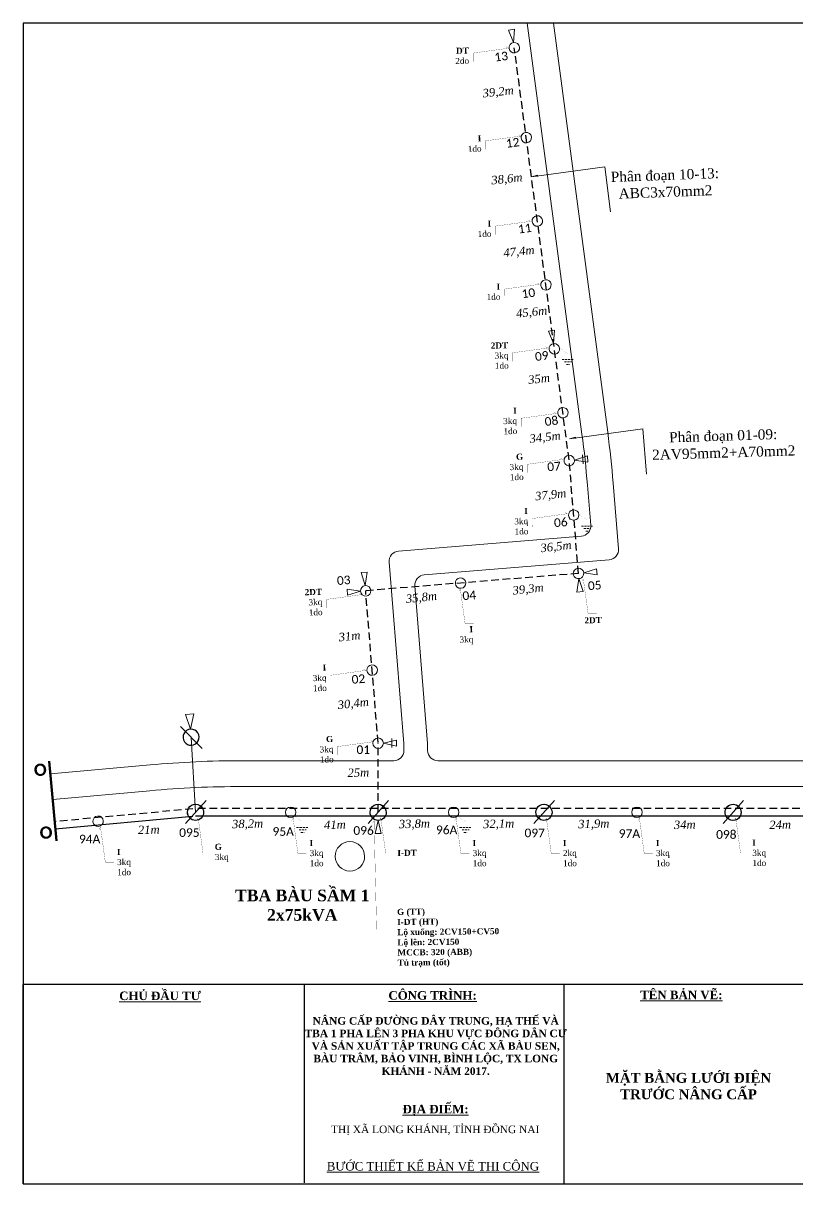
# Model space of a CAD drawing. Header units: metres. Extents: x 429925 to 893472, y 1245258 to 2552490.
# Drawn here: x 449452 to 449833, y 1260854 to 1261426 of the extents above; entities that cross this region are included whole.
import ezdxf

# ---------------------------------------------------------------- set-up
doc = ezdxf.new("R2010")
doc.units = ezdxf.units.M
doc.linetypes.add('DASHED2', pattern=[0.375, 0.25, -0.125])
doc.layers.add('duong', color=2, linetype='Continuous', lineweight=15)
doc.layers.add('duong bao', color=3, linetype='Continuous', lineweight=13)
doc.layers.add('KHUNGBANVE', color=6, linetype='Continuous')
doc.styles.get("Standard").update_dxf_attribs({"font": 'arial.ttf'})
doc.styles.add('Unicode', font='times.ttf')

# ---------------------------------------------------------------- blocks, each defined once
blk = doc.blocks.new('A$C46BF4DDC')
at = {"color": 9, "linetype": 'Continuous'}
blk.add_line((9.91, 11.46), (0, 0), dxfattribs=at)
blk.add_lwpolyline([(0.89, 5.61, -1), (8.82, 5.61, -1)], format="xyb", close=True, dxfattribs=at)
blk = doc.blocks.new('A$C7B825D87')
at = {"layer": 'duong bao', "color": 1, "linetype": 'DASHED2', "lineweight": 20, "ltscale": 4}
for p, q in [((1.21, 2.48), (7.13, 2.48)), ((2.41, 1.31), (5.91, 1.31)), ((3.34, 0), (4.99, 0))]:
    blk.add_line(p, q, dxfattribs=at)
at = {"layer": 'duong bao', "color": 1, "linetype": 'DASHED2', "lineweight": 20, "ltscale": 4, "const_width": 0.0325}
blk.add_lwpolyline([(0.01, 8.11), (4.17, 5.43), (4.17, 2.48)], dxfattribs=at)

msp = doc.modelspace()

# ---------------------------------------------------------------- linework, layer by layer
at = {"color": 4, "linetype": 'Continuous', "lineweight": 18}
for p, q in [((449726.88, 1261223.59), (449699.98, 1261425.95)), ((449739.55, 1261224.5), (449712.8, 1261425.95)), ((449738.05, 1261355.16), (449740.99, 1261333.05)), ((449756.77, 1261226.14), (449758.59, 1261203.91)), ((449727.07, 1261213.4), (449727.48, 1261209.05)), ((449731.18, 1261178.77), (449729.57, 1261198.46)), ((449744.88, 1261167.14), (449742.24, 1261199.42)), ((449636.58, 1261166.02), (449726.61, 1261173.38)), ((449639.26, 1261071.26), (449632, 1261160.63)), ((449649.21, 1261154.31), (449740.3, 1261161.75)), ((449650.91, 1261071.26), (449644.64, 1261148.92)), ((449633.23, 1261073.66), (449633.29, 1261069.29)), ((449639.26, 1261067.78), (449639.26, 1261071.26)), ((449650.91, 1261067.78), (449650.91, 1261071.26)), ((449465.22, 1261056.31), (449514.34, 1261060.75)), ((449559.32, 1261062.78), (449634.26, 1261062.78)), ((449655.91, 1261062.78), (449975.17, 1261062.82)), ((449559.51, 1261050.08), (450109.82, 1261050.08)), ((449466.38, 1261043.66), (449514.16, 1261048.02))]:
    msp.add_line(p, q, dxfattribs=at)
at = {"color": 5, "linetype": 'DASHED2', "lineweight": 30, "ltscale": 15}
for p, q in [((449720.57, 1261210.93), (449693.58, 1261413.86)), ((449725.15, 1261155.02), (449720.62, 1261210.48)), ((449725.15, 1261155.02), (449620.42, 1261146.46)), ((449626.52, 1261071.8), (449620.42, 1261146.46)), ((449626.56, 1261037.38), (449626.56, 1261071.26)), ((449535.3, 1261039.08), (449467.55, 1261032.84)), ((450121, 1261039.29), (449536.69, 1261039.21))]:
    msp.add_line(p, q, dxfattribs=at)
at = {"color": 1, "lineweight": 30, "ltscale": 15}
for p, q in [((449535.3, 1261035.34), (449467.55, 1261029.1)), ((450121, 1261035.55), (449536.69, 1261035.47))]:
    msp.add_line(p, q, dxfattribs=at)
at = {"color": 9, "linetype": 'Continuous'}
msp.add_lwpolyline([(449451.85, 1260854.45), (450264.65, 1260854.45), (450264.65, 1261425.95), (449451.85, 1261425.95)], close=True, dxfattribs=at)
at = {"color": 4, "linetype": 'Continuous', "lineweight": 18}
for points in [[(449693.18, 1261416.41), (449693.63, 1261423.07), (449690.68, 1261422.6), (449693.18, 1261416.41)], [(449705.04, 1261350.44), (449704.96, 1261351.2), (449702.06, 1261350.37), (449738.05, 1261355.16)], [(449712.89, 1261268.16), (449713.34, 1261274.82), (449710.39, 1261274.35), (449712.89, 1261268.16)], [(449723.76, 1261221.42), (449723.67, 1261222.18), (449720.77, 1261221.35), (449756.77, 1261226.14)], [(449723.18, 1261210.81), (449729.79, 1261209.87), (449729.54, 1261212.84), (449723.18, 1261210.81)], [(449620.21, 1261149.03), (449621.15, 1261155.64), (449618.18, 1261155.39), (449620.21, 1261149.03)], [(449725.36, 1261152.45), (449724.42, 1261145.84), (449727.4, 1261146.09), (449725.36, 1261152.45)], [(449727.73, 1261155.23), (449734.33, 1261154.28), (449734.09, 1261157.26), (449727.73, 1261155.23)], [(449617.85, 1261146.25), (449611.48, 1261144.24), (449611.24, 1261147.22), (449617.85, 1261146.25)], [(449629.14, 1261071.4), (449635.65, 1261069.92), (449635.65, 1261072.9), (449629.14, 1261071.4)], [(449626.56, 1261033.41), (449625.01, 1261026.91), (449628, 1261026.89), (449626.56, 1261033.41)]]:
    msp.add_lwpolyline(points, dxfattribs=at)
for points in [[(449691.02, 1261413.52, -1), (449696.14, 1261414.2, -1)], [(449696.91, 1261369.27, -1), (449702.02, 1261369.95, -1)], [(449702.37, 1261328.22, -1), (449707.48, 1261328.9, -1)], [(449706.55, 1261296.74, -1), (449711.67, 1261297.42, -1)], [(449710.74, 1261265.27, -1), (449715.85, 1261265.95, -1)], [(449714.92, 1261233.8, -1), (449720.04, 1261234.48, -1)], [(449718.04, 1261210.39, -1), (449723.18, 1261210.81, -1)], [(449720.23, 1261183.57, -1), (449725.37, 1261183.99, -1)], [(449664.56, 1261150.07, -1), (449669.71, 1261150.49, -1)], [(449722.58, 1261154.81, -1), (449727.73, 1261155.23, -1)], [(449617.85, 1261146.25, -1), (449622.99, 1261146.67, -1)], [(449621.04, 1261107.23, -1), (449626.18, 1261107.65, -1)], [(449623.98, 1261071.4, -1), (449629.14, 1261071.4, -1)], [(449532.72, 1261037.38, -1), (449540.65, 1261037.38, -1)], [(449532.72, 1261037.38, -1), (449540.65, 1261037.38, -1)], [(449580.9, 1261037.38, -1), (449586.06, 1261037.38, -1)], [(449622.6, 1261037.38, -1), (449630.53, 1261037.38, -1)], [(449661.13, 1261037.38, -1), (449666.29, 1261037.38, -1)], [(449704.2, 1261037.38, -1), (449712.14, 1261037.38, -1)], [(449751.37, 1261037.38, -1), (449756.53, 1261037.38, -1)], [(449797.29, 1261037.38, -1), (449805.22, 1261037.38, -1)], [(449486.13, 1261032.73, -1), (449491.27, 1261033.2, -1)], [(449605.4, 1261015.65, -1), (449619.9, 1261015.7, -1)]]:
    msp.add_lwpolyline(points, format="xyb", close=True, dxfattribs=at)
msp.add_lwpolyline([(449534.24, 1261078.28), (449535.77, 1261085.85), (449531.8, 1261085.6)], close=True, dxfattribs=at)
for centre, radius, start, end in [((449231.24, 1261157.72), 500, 4.6733, 7.5701), ((449243.9, 1261158.68), 500, 4.6733, 7.5645), ((449726.2, 1261178.36), 5, 274.6733, 4.6733), ((449636.98, 1261161.03), 5, 94.6733, 184.6733), ((449739.89, 1261166.74), 5, 274.6733, 4.6733), ((449649.62, 1261149.32), 5, 94.6733, 184.6733), ((449634.26, 1261067.78), 5, 270, 0), ((449655.91, 1261067.78), 5, 180, 270), ((449559.32, 1260562.78), 500, 90, 95.1615), ((449559.51, 1260550.08), 500, 90, 95.2032)]:
    msp.add_arc(centre, radius, start, end, dxfattribs=at)
at = {"layer": 'duong bao', "lineweight": 18, "ltscale": 2}
msp.add_line((449536.68, 1261037.38), (449534.59, 1261074.21), dxfattribs=at)
at = {"layer": 'duong bao', "lineweight": 50, "ltscale": 2}
msp.add_line((449464.64, 1261062.61), (449468.25, 1261023.37), dxfattribs=at)
at = {"layer": 'duong bao', "color": 4, "lineweight": 15, "ltscale": 2, "const_width": 0.1}
for points in [[(449689.52, 1261414.3), (449690.54, 1261413.62), (449673.31, 1261411.26), (449673.29, 1261407.04)], [(449695.65, 1261371.06), (449696.67, 1261370.38), (449679.44, 1261368.02), (449679.42, 1261363.81)], [(449700.53, 1261329.08), (449701.55, 1261328.39), (449684.32, 1261326.04), (449684.3, 1261321.82)], [(449704.92, 1261298.06), (449705.94, 1261297.37), (449688.71, 1261295.02), (449688.69, 1261290.8)], [(449708.94, 1261266.69), (449709.96, 1261266.01), (449692.73, 1261263.65), (449692.71, 1261259.43)], [(449713.16, 1261234.46), (449714.18, 1261233.78), (449696.95, 1261231.42), (449696.93, 1261227.21)], [(449716.31, 1261211.81), (449717.33, 1261211.13), (449700.1, 1261208.77), (449700.08, 1261204.56)], [(449718.63, 1261185.09), (449719.65, 1261184.41), (449702.42, 1261182.05), (449702.41, 1261177.83)], [(449726.85, 1261151.31), (449727.53, 1261152.33), (449729.89, 1261135.1), (449734.11, 1261135.08)], [(449666.32, 1261146.4), (449667, 1261147.42), (449669.36, 1261130.19), (449673.58, 1261130.17)], [(449617.33, 1261145.26), (449618.35, 1261144.57), (449601.12, 1261142.22), (449601.1, 1261138)], [(449619.41, 1261107.92), (449620.43, 1261107.24), (449603.2, 1261104.88), (449603.18, 1261100.66)], [(449622.79, 1261072.79), (449623.81, 1261072.1), (449606.58, 1261069.75), (449606.57, 1261065.53)], [(449537.3, 1261033.58), (449537.98, 1261034.6), (449540.34, 1261017.37), (449544.56, 1261017.35)], [(449584, 1261033.46), (449584.68, 1261034.48), (449587.04, 1261017.25), (449591.25, 1261017.24)], [(449623.86, 1261032.21), (449624.54, 1261033.23), (449625.84, 1260977.65), (449634.04, 1260977.65)], [(449627.18, 1261033.58), (449627.86, 1261034.6), (449630.22, 1261017.37), (449634.44, 1261017.35)], [(449664.23, 1261033.46), (449664.91, 1261034.48), (449667.27, 1261017.25), (449671.48, 1261017.24)], [(449708.68, 1261033.46), (449709.36, 1261034.48), (449711.72, 1261017.25), (449715.94, 1261017.24)], [(449754.47, 1261033.46), (449755.15, 1261034.48), (449757.51, 1261017.25), (449761.72, 1261017.24)], [(449801.87, 1261033.58), (449802.55, 1261034.6), (449804.91, 1261017.37), (449809.13, 1261017.35)], [(449489.21, 1261029.05), (449489.9, 1261030.07), (449492.25, 1261012.84), (449496.47, 1261012.82)]]:
    msp.add_lwpolyline(points, dxfattribs=at)
at = {"layer": 'KHUNGBANVE', "color": 2}
for p, q in [((449451.85, 1260854.45), (449451.85, 1260952.61)), ((450264.65, 1260952.61), (449451.85, 1260952.61)), ((449590.34, 1260854.9), (449590.34, 1260952.76)), ((449718.19, 1260854.45), (449718.19, 1260952.61)), ((449451.85, 1260854.45), (450264.65, 1260854.45))]:
    msp.add_line(p, q, dxfattribs=at)

# ---------------------------------------------------------------- block references
at = {"color": 4, "linetype": 'Continuous', "lineweight": 18, "xscale": -1, "rotation": 183.5005837934973}
msp.add_blockref('A$C46BF4DDC', (449529.29, 1261079.63), dxfattribs=at)
at = {"color": 4, "linetype": 'Continuous', "lineweight": 18, "rotation": 359.1901508878822}
for p in [(449531.75, 1261031.83), (449621.63, 1261031.83), (449703.23, 1261031.83), (449796.32, 1261031.83)]:
    msp.add_blockref('A$C46BF4DDC', p, dxfattribs=at)
at = {"layer": 'duong bao', "lineweight": 50, "ltscale": 2}
for p in [(449715.84, 1261257.84), (449725.37, 1261175.87), (449585.21, 1261027.36), (449665.46, 1261027.37)]:
    msp.add_blockref('A$C7B825D87', p, dxfattribs=at)

# ---------------------------------------------------------------- texts
at = {"color": 4, "linetype": 'Continuous', "lineweight": 18}
for s, insert, char_height, width, attachment_point, rotation in [('{\\fTimes New Roman|b1|i0|c0|p18;\\C7;DT\\P\\fTimes New Roman|b0|i0|c0|p18;2do}', (449671.25, 1261410), 3, 22.225, 6, 1.4944), ('{\\fCalibri|b0|i0|c0|p34;\\C7;13}', (449687.13, 1261409.57), 4.2333, 21.59, 5, 7.5752), ('{\\fTimes New Roman|b0|i1|c0|p18;\\C7;39,2m}', (449685.65, 1261391.76), 4.1093, 22.225, 5, 6.1677), ('{\\fTimes New Roman|b1|i0|c0|p18;\\C7;I\\P\\fTimes New Roman|b0|i0|c0|p18;1do}', (449677.38, 1261366.77), 3, 22.225, 6, 1.4944), ('{\\fCalibri|b0|i0|c0|p34;\\C7;12}', (449692.77, 1261367.1), 4.2333, 21.59, 5, 7.5752), ('{\\fTimes New Roman|b0|i0|c0|p18;\\C7;Phân đoạn 10-13:\\PABC3x70mm2}', (449767.83, 1261347.01), 5, 150.7075, 5, 2.0679), ('{\\fTimes New Roman|b0|i1|c0|p18;\\C7;38,6m}', (449689.94, 1261348.93), 4.1093, 22.225, 5, 6.1677), ('{\\fTimes New Roman|b1|i0|c0|p18;\\C7;I\\P\\fTimes New Roman|b0|i0|c0|p18;1do}', (449682.26, 1261324.78), 3, 22.225, 6, 1.4944), ('{\\fCalibri|b0|i0|c0|p34;\\C7;11}', (449698.73, 1261324.91), 4.2333, 21.59, 5, 7.5752), ('{\\fTimes New Roman|b0|i1|c0|p18;\\C7;47,4m}', (449695.88, 1261313.15), 4.1093, 22.225, 5, 6.1677), ('{\\fTimes New Roman|b1|i0|c0|p18;\\C7;I\\P\\fTimes New Roman|b0|i0|c0|p18;1do}', (449686.65, 1261293.76), 3, 22.225, 6, 1.4944), ('{\\fCalibri|b0|i0|c0|p34;\\C7;10}', (449700.51, 1261293.02), 4.2333, 21.59, 5, 7.5752), ('{\\fTimes New Roman|b0|i1|c0|p18;\\C7;45,6m}', (449702.12, 1261283.31), 4.1093, 22.225, 5, 6.1677), ('{\\fTimes New Roman|b1|i0|c0|p18;\\C7;2DT\\P\\fTimes New Roman|b0|i0|c0|p18;3kq\\P1do}', (449690.67, 1261262.39), 3, 22.225, 6, 1.4944), ('{\\fCalibri|b0|i0|c0|p34;\\C7;09}', (449707.09, 1261262.09), 4.2333, 21.59, 5, 7.5752), ('{\\fTimes New Roman|b0|i1|c0|p18;\\C7;35m}', (449705.73, 1261250.88), 4.1093, 22.225, 5, 6.1677), ('{\\fTimes New Roman|b1|i0|c0|p18;\\C7;I\\P\\fTimes New Roman|b0|i0|c0|p18;3kq\\P1do}', (449694.89, 1261230.17), 3, 22.225, 6, 1.4944), ('{\\fCalibri|b0|i0|c0|p34;\\C7;08}', (449711.85, 1261230.08), 4.2333, 21.59, 5, 7.5752), ('{\\fTimes New Roman|b0|i1|c0|p18;\\C7;34,5m}', (449708.75, 1261221.68), 4.1093, 22.225, 5, 6.1677), ('{\\fTimes New Roman|b0|i0|c0|p18;\\C7;Phân đoạn 01-09:\\P2AV95mm2+A70mm2}', (449796.51, 1261218.63), 5, 150.7075, 5, 1.774), ('{\\fTimes New Roman|b1|i0|c0|p18;\\C7;G\\P\\fTimes New Roman|b0|i0|c0|p18;3kq\\P1do}', (449698.04, 1261207.52), 3, 22.225, 6, 1.4944), ('{\\fCalibri|b0|i0|c0|p34;\\C7;07}', (449713.12, 1261207.67), 4.2333, 21.59, 5, 4.6733), ('{\\fTimes New Roman|b0|i1|c0|p18;\\C7;37,9m}', (449711.5, 1261193.35), 4.1093, 22.225, 5, 6.1677), ('{\\fTimes New Roman|b1|i0|c0|p18;\\C7;I\\P\\fTimes New Roman|b0|i0|c0|p18;3kq\\P1do}', (449700.37, 1261180.79), 3, 22.225, 6, 1.4944), ('{\\fCalibri|b0|i0|c0|p34;\\C7;06}', (449716.45, 1261180.16), 4.2333, 21.59, 5, 4.6733), ('{\\fTimes New Roman|b0|i1|c0|p18;\\C7;36,5m}', (449714.12, 1261167.82), 4.1093, 22.225, 5, 6.1677), ('{\\fCalibri|b0|i0|c0|p34;\\C7;03}', (449609.61, 1261151.65), 4.2333, 21.59, 5, 4.6733), ('{\\fTimes New Roman|b1|i0|c0|p18;\\C7;2DT\\P\\fTimes New Roman|b0|i0|c0|p18;3kq\\P1do}', (449599.06, 1261140.96), 3, 22.225, 6, 1.4944), ('{\\fCalibri|b0|i0|c0|p34;\\C7;04}', (449671.38, 1261144.19), 4.2333, 21.59, 5, 4.6733), ('{\\fTimes New Roman|b0|i1|c0|p18;\\C7;39,3m}', (449700.39, 1261146.95), 4.1093, 22.225, 5, 6.1677), ('{\\fCalibri|b0|i0|c0|p34;\\C7;05}', (449733.13, 1261149.11), 4.2333, 21.59, 5, 4.6733), ('{\\fTimes New Roman|b0|i1|c0|p18;\\C7;35,8m}', (449647.88, 1261142.8), 4.1093, 22.225, 5, 6.1677), ('{\\fTimes New Roman|b1|i0|c0|p18;\\C7;I\\P\\fTimes New Roman|b0|i0|c0|p18;3kq}', (449673.33, 1261124.61), 3, 22.225, 6, 1.4944), ('{\\fTimes New Roman|b1|i0|c0|p18;\\C7;2DT}', (449736.63, 1261132.1), 3, 22.225, 6, 1.4944), ('{\\fTimes New Roman|b0|i1|c0|p18;\\C7;31m}', (449612.45, 1261124.12), 4.1093, 22.225, 5, 6.1677), ('{\\fTimes New Roman|b1|i0|c0|p18;\\C7;I\\P\\fTimes New Roman|b0|i0|c0|p18;3kq\\P1do}', (449601.14, 1261103.62), 3, 22.225, 6, 1.4944), ('{\\fCalibri|b0|i0|c0|p34;\\C7;02}', (449616.84, 1261103), 4.2333, 21.59, 5, 4.6733), ('{\\fTimes New Roman|b0|i1|c0|p18;\\C7;30,4m}', (449614.33, 1261090.57), 4.1093, 22.225, 5, 6.1677), ('{\\fTimes New Roman|b1|i0|c0|p18;\\C7;G\\P\\fTimes New Roman|b0|i0|c0|p18;3kq\\P1do}', (449604.53, 1261068.49), 3, 22.225, 6, 1.4944), ('{\\fCalibri|b1|i0|c0|p34;\\C7;O}', (449460.25, 1261058.29), 6, 21.59, 5, 5.2534), ('{\\fTimes New Roman|b0|i1|c0|p18;\\C7;25m}', (449616.8, 1261056.92), 4.1093, 22.225, 5, 1.4944), ('{\\fTimes New Roman|b0|i1|c0|p18;\\C7;38,2m}', (449562.3, 1261031.29), 4.1093, 22.225, 5, 1.4944), ('{\\fTimes New Roman|b0|i1|c0|p18;\\C7;41m}', (449605.25, 1261031.29), 4.1093, 22.225, 5, 1.4944), ('{\\fTimes New Roman|b0|i1|c0|p18;\\C7;33,8m}', (449644.38, 1261031.29), 4.1093, 22.225, 5, 1.4944), ('{\\fTimes New Roman|b0|i1|c0|p18;\\C7;32,1m}', (449685.87, 1261031.29), 4.1093, 22.225, 5, 1.4944), ('{\\fTimes New Roman|b0|i1|c0|p18;\\C7;31,9m}', (449732.7, 1261031.29), 4.1093, 22.225, 5, 1.4944), ('{\\fTimes New Roman|b0|i1|c0|p18;\\C7;34m}', (449777.46, 1261031.29), 4.1093, 22.225, 5, 1.4944), ('{\\fTimes New Roman|b0|i1|c0|p18;\\C7;24m}', (449824.41, 1261031.29), 4.1093, 22.225, 5, 1.4944), ('{\\fCalibri|b1|i0|c0|p34;\\C7;O}', (449463.09, 1261027.38), 6, 21.59, 5, 5.2534), ('{\\fTimes New Roman|b0|i1|c0|p18;\\C7;21m}', (449513.64, 1261028.84), 4.1093, 22.225, 5, 1.4944), ('{\\fTimes New Roman|b1|i0|c0|p18;\\C7;G\\P\\fTimes New Roman|b0|i0|c0|p18;3kq}', (449546.14, 1261017.38), 3, 22.225, 4, 0.6077), ('{\\fTimes New Roman|b1|i0|c0|p18;\\C7;I\\P\\fTimes New Roman|b0|i0|c0|p18;3kq\\fTimes New Roman|b1|i0|c0|p18;\\P\\fTimes New Roman|b0|i0|c0|p18;1do}', (449592.83, 1261017.27), 3, 22.225, 4, 0.6077), ('{\\fTimes New Roman|b1|i0|c0|p18;\\C7;I\\P\\fTimes New Roman|b0|i0|c0|p18;3kq\\fTimes New Roman|b1|i0|c0|p18;\\P\\fTimes New Roman|b0|i0|c0|p18;1do}', (449673.06, 1261017.27), 3, 22.225, 4, 0.6077), ('{\\fTimes New Roman|b1|i0|c0|p18;\\C7;I\\P\\fTimes New Roman|b0|i0|c0|p18;2kq\\fTimes New Roman|b1|i0|c0|p18;\\P\\fTimes New Roman|b0|i0|c0|p18;1do}', (449717.52, 1261017.27), 3, 22.225, 4, 0.6077), ('{\\fTimes New Roman|b1|i0|c0|p18;\\C7;I\\P\\fTimes New Roman|b0|i0|c0|p18;3kq\\fTimes New Roman|b1|i0|c0|p18;\\P\\fTimes New Roman|b0|i0|c0|p18;1do}', (449763.3, 1261017.27), 3, 22.225, 4, 0.6077), ('{\\fTimes New Roman|b1|i0|c0|p18;\\C7;I\\P\\fTimes New Roman|b0|i0|c0|p18;3kq\\fTimes New Roman|b1|i0|c0|p18;\\P\\fTimes New Roman|b0|i0|c0|p18;1do}', (449810.71, 1261017.38), 3, 22.225, 4, 0.6077), ('{\\fTimes New Roman|b1|i0|c0|p18;\\C7;I\\P\\fTimes New Roman|b0|i0|c0|p18;3kq\\fTimes New Roman|b1|i0|c0|p18;\\P\\fTimes New Roman|b0|i0|c0|p18;1do}', (449498.05, 1261012.85), 3, 22.225, 4, 0.6077), ('{\\fTimes New Roman|b1|i0|c0|p18;\\C7;I-DT}', (449636.02, 1261017.38), 3, 22.225, 4, 0.6077), ('{\\fTimes New Roman|b1|i0|c0|p18;\\C7;G (TT)\\PI-DT (HT)\\PLộ xuống: 2CV150+CV50\\PLộ lên: 2CV150\\PMCCB: 320 (ABB)\\PTủ trạm (tốt)}', (449636, 1260975.36), 3, 62.5434, 4, 0.6077)]:
    msp.add_mtext(s, dxfattribs=dict(at, insert=insert, char_height=char_height, width=width, attachment_point=attachment_point, rotation=rotation))
at = {"color": 4, "linetype": 'Continuous', "lineweight": 18, "attachment_point": 5}
for s, insert, char_height, width in [('{\\fCalibri|b0|i0|c0|p34;\\C7;01}', (449619.24, 1261068.2), 4.2333, 21.59), ('{\\fCalibri|b0|i0|c238|p34;\\C7;9\\fCalibri|b0|i0|c0|p34;4A}', (449484.56, 1261024.21), 4.2333, 21.59), ('\\C7;\\fCalibri|b0|i0|;\\H4.2333171844482;095', (449533.63, 1261027.37), 4.2333, 21.59), ('{\\fCalibri|b0|i0|c238|p34;\\C7;9\\fCalibri|b0|i0|c0|p34;5A}', (449579.82, 1261027.91), 4.2333, 21.59), ('\\C7;\\fCalibri|b0|i0|;\\H4.2333171844482;096', (449619.39, 1261028.39), 4.2333, 21.59), ('{\\fCalibri|b0|i0|c238|p34;\\C7;9\\fCalibri|b0|i0|c0|p34;6A}', (449660.27, 1261028.71), 4.2333, 21.59), ('\\C7;\\fCalibri|b0|i0|;\\H4.2333171844482;097', (449703.61, 1261027.21), 4.2333, 21.59), ('{\\fCalibri|b0|i0|c238|p34;\\C7;9\\fCalibri|b0|i0|c0|p34;7A}', (449750.24, 1261026.92), 4.2333, 21.59), ('\\C7;\\fCalibri|b0|i0|;\\H4.2333171844482;098', (449797.92, 1261026.44), 4.2333, 21.59), ('{\\fTimes New Roman|b1|i0|c0|p18;\\C7;TBA BÀU SẦM 1 2x75kVA}', (449589.19, 1260991.59), 5.7341, 87)]:
    msp.add_mtext(s, dxfattribs=dict(at, insert=insert, char_height=char_height, width=width))
at = {"layer": 'duong', "attachment_point": 2, "style": 'Unicode'}
for s, insert, char_height, width in [('{\\fTimes New Roman|b1|i0|c0|p18;\\LCHỦ ĐẦU TƯ}', (449519.22, 1260949.12), 4.1939, 338.0455), ('{\\fTimes New Roman|b1|i0|c0|p18;\\LCÔNG TRÌNH:}', (449653.35, 1260949.32), 4.1939, 338.0455), ('{\\fTimes New Roman|b1|i0|c0|p18;\\LTÊN BẢN VẼ:}', (449775.81, 1260949.56), 4.1939, 338.0455), ('{\\fTimes New Roman|b1|i0|c0|p18;NÂNG CẤ\\fTimes New Roman|b1|i0|c163|p18;P ĐƯ\\fTimes New Roman|b1|i0|c0|p18;ỜNG DÂY TRUNG, HẠ THẾ VÀ TBA 1 PHA LÊN 3 PHA KHU VỰ\\fTimes New Roman|b1|i0|c163|p18;C ĐÔNG DÂN CƯ VÀ S\\fTimes New Roman|b1|i0|c0|p18;ẢN XUẤT TẬP TRUNG CÁC XÃ BÀU SEN, BÀU TRÂM, BẢO VINH, BÌNH LỘ\\fTimes New Roman|b1|i0|c163|p18;C, TX LONG KHÁNH - NĂM \\fTimes New Roman|b1|i0|c0|p18;2017.}', (449654.89, 1260936.54), 3.70861, 130.2593), ('{\\fTimes New Roman|b1|i0|c163|p18;MẶT \\fTimes New Roman|b1|i0|c0|p18;BẰNG\\fTimes New Roman|b1|i0|c163|p18; \\fTimes New Roman|b1|i0|c0|p18;LƯỚI ĐIỆN TRƯỚC NÂNG CẤP}', (449779.31, 1260909.05), 4.85606, 83.9957), ('{\\fTimes New Roman|b1|i0|c0|p18;\\LĐỊA ĐIẾM:}', (449654.81, 1260893.33), 4.1939, 128.0996), ('THỊ XÃ LONG KHÁNH, TỈNH ĐỒNG NAI', (449654.61, 1260883.11), 3.7086, 129.5413), ('{\\LBƯỚC THIẾT KẾ BẢN VẼ THI CÔNG}', (449653.53, 1260865.18), 4.1939, 338.0455)]:
    msp.add_mtext(s, dxfattribs=dict(at, insert=insert, char_height=char_height, width=width))

doc.saveas('drawing.dxf')
